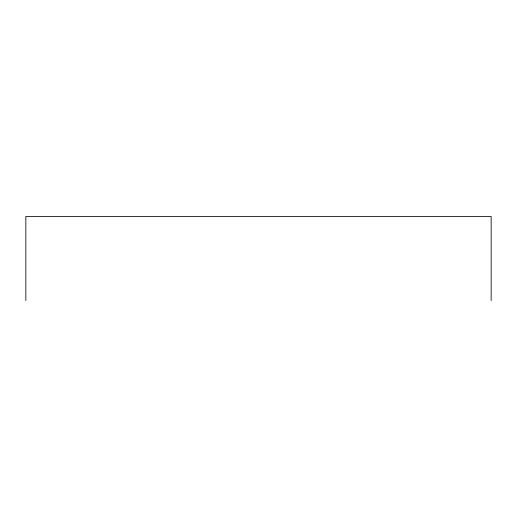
<?xml version="1.0" encoding="UTF-8"?>
<svg xmlns="http://www.w3.org/2000/svg" width="517" height="517" viewBox="0 0 517 517"><rect width="100%" height="100%" fill="white"/><g stroke="black" fill="none" stroke-linecap="round" stroke-linejoin="round"><path stroke-width="0.78" d="M491.15 300.571L491.15 216.429L25.85 216.429L25.85 300.571"/></g></svg>
